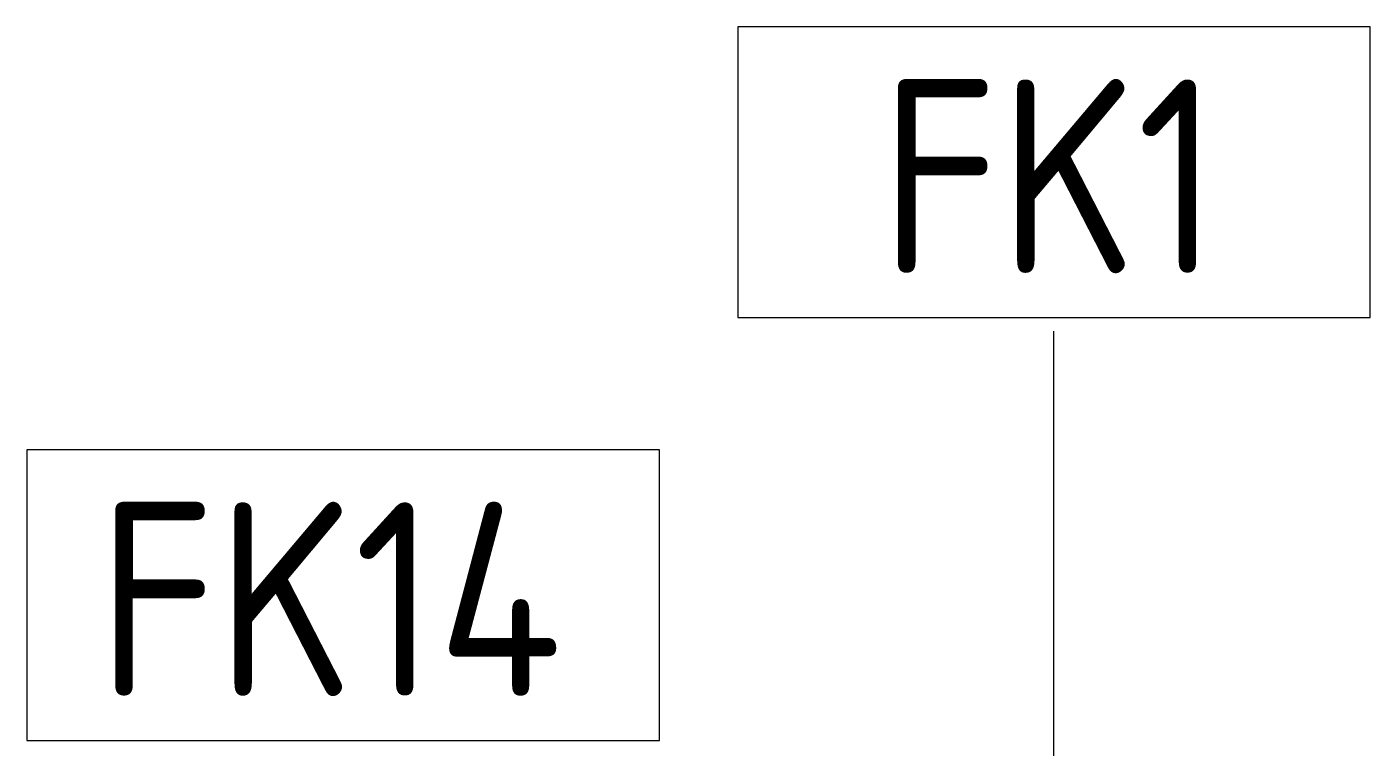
# Model space of a CAD drawing. Header units: millimetres. Extents: x 35524 to 235479, y -8553 to 29000.
# Drawn here: x 62729 to 64116, y 548 to 1292 of the extents above; entities that cross this region are included whole.
import ezdxf

# ---------------------------------------------------------------- set-up
doc = ezdxf.new("R2010")
doc.units = ezdxf.units.MM
doc.layers.add('A-WALL-IDEN', color=7, linetype='Continuous', lineweight=9)
doc.styles.add('GOST Common_2', font='GOST_Common.ttf', dxfattribs={"width": 0.9, "height": 200})

# ---------------------------------------------------------------- blocks, each defined once
blk = doc.blocks.new('М_стена_0001 - Типоразмер_без рамки-25382661-План отделки стен 3 этажа в осях 12-23')
at = {"layer": 'A-WALL-IDEN'}
for p, q in [((3.258, 1.523), (-3.273, 1.523)), ((-3.273, 1.523), (-3.273, -1.477)), ((3.258, -1.477), (3.258, 1.523)), ((-3.273, -1.477), (3.258, -1.477))]:
    blk.add_line(p, q, dxfattribs=at)

msp = doc.modelspace()

# ---------------------------------------------------------------- linework, layer by layer
at = {"layer": 'A-WALL-IDEN'}
msp.add_line((63789.1, 141.4), (63789.1, 977.8), dxfattribs=at)

# ---------------------------------------------------------------- block references
at = {"layer": 'A-WALL-IDEN', "xscale": 99.99999999999993, "yscale": 99.99999999999993, "zscale": 99.99999999999993}
for p in [(63789.9, 1139.4), (63055.9, 703)]:
    msp.add_blockref('М_стена_0001 - Типоразмер_без рамки-25382661-План отделки стен 3 этажа в осях 12-23', p, dxfattribs=at)

# ---------------------------------------------------------------- texts
at = {"layer": 'A-WALL-IDEN', "char_height": 200, "attachment_point": 1, "style": 'GOST Common_2'}
for s, insert, width in [('FK1', (63609.6, 1237.4), 447.342), ('FK14', (62801.4, 801), 627.721)]:
    msp.add_mtext(s, dxfattribs=dict(at, insert=insert, width=width))

doc.saveas('drawing.dxf')
